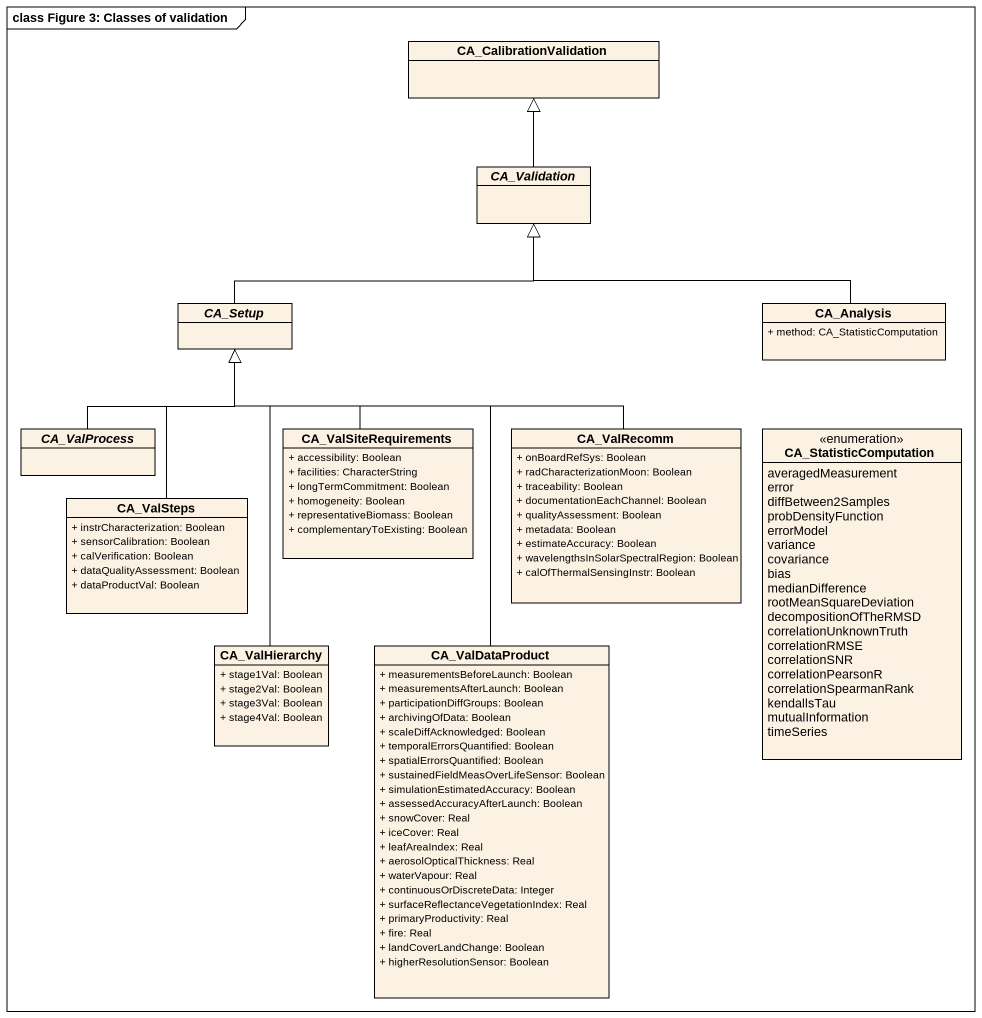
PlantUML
@startuml
mainframe class Figure 3: Classes of validation
hide circle
hide empty members
skinparam classAttributeIconSize 0
class CA_CalibrationValidation
abstract class CA_Validation
abstract class CA_Setup
class CA_Analysis {
  + method: CA_StatisticComputation
}
abstract class CA_ValProcess
class CA_ValSiteRequirements {
  + accessibility: Boolean
  + facilities: CharacterString
  + longTermCommitment: Boolean
  + homogeneity: Boolean
  + representativeBiomass: Boolean
  + complementaryToExisting: Boolean
}
class CA_ValRecomm {
  + onBoardRefSys: Boolean
  + radCharacterizationMoon: Boolean
  + traceability: Boolean
  + documentationEachChannel: Boolean
  + qualityAssessment: Boolean
  + metadata: Boolean
  + estimateAccuracy: Boolean
  + wavelengthsInSolarSpectralRegion: Boolean
  + calOfThermalSensingInstr: Boolean
}
enum CA_StatisticComputation {
  averagedMeasurement
  error
  diffBetween2Samples
  probDensityFunction
  errorModel
  variance
  covariance
  bias
  medianDifference
  rootMeanSquareDeviation
  decompositionOfTheRMSD
  correlationUnknownTruth
  correlationRMSE
  correlationSNR
  correlationPearsonR
  correlationSpearmanRank
  kendallsTau
  mutualInformation
  timeSeries
}
class CA_ValSteps {
  + instrCharacterization: Boolean
  + sensorCalibration: Boolean
  + calVerification: Boolean
  + dataQualityAssessment: Boolean
  + dataProductVal: Boolean
}
class CA_ValHierarchy {
  + stage1Val: Boolean
  + stage2Val: Boolean
  + stage3Val: Boolean
  + stage4Val: Boolean
}
class CA_ValDataProduct {
  + measurementsBeforeLaunch: Boolean
  + measurementsAfterLaunch: Boolean
  + participationDiffGroups: Boolean
  + archivingOfData: Boolean
  + scaleDiffAcknowledged: Boolean
  + temporalErrorsQuantified: Boolean
  + spatialErrorsQuantified: Boolean
  + sustainedFieldMeasOverLifeSensor: Boolean
  + simulationEstimatedAccuracy: Boolean
  + assessedAccuracyAfterLaunch: Boolean
  + snowCover: Real
  + iceCover: Real
  + leafAreaIndex: Real
  + aerosolOpticalThickness: Real
  + waterVapour: Real
  + continuousOrDiscreteData: Integer
  + surfaceReflectanceVegetationIndex: Real
  + primaryProductivity: Real
  + fire: Real
  + landCoverLandChange: Boolean
  + higherResolutionSensor: Boolean
}
CA_Validation -up-|> CA_CalibrationValidation
CA_Setup -right-|> CA_Validation
CA_Analysis -left-|> CA_Validation
CA_ValProcess -up-|> CA_Setup
CA_ValSiteRequirements -up-|> CA_Setup
CA_ValRecomm -left-|> CA_Setup
CA_ValSteps -up-|> CA_Setup
CA_ValHierarchy -up-|> CA_Setup
CA_ValDataProduct -up-|> CA_Setup
@enduml
